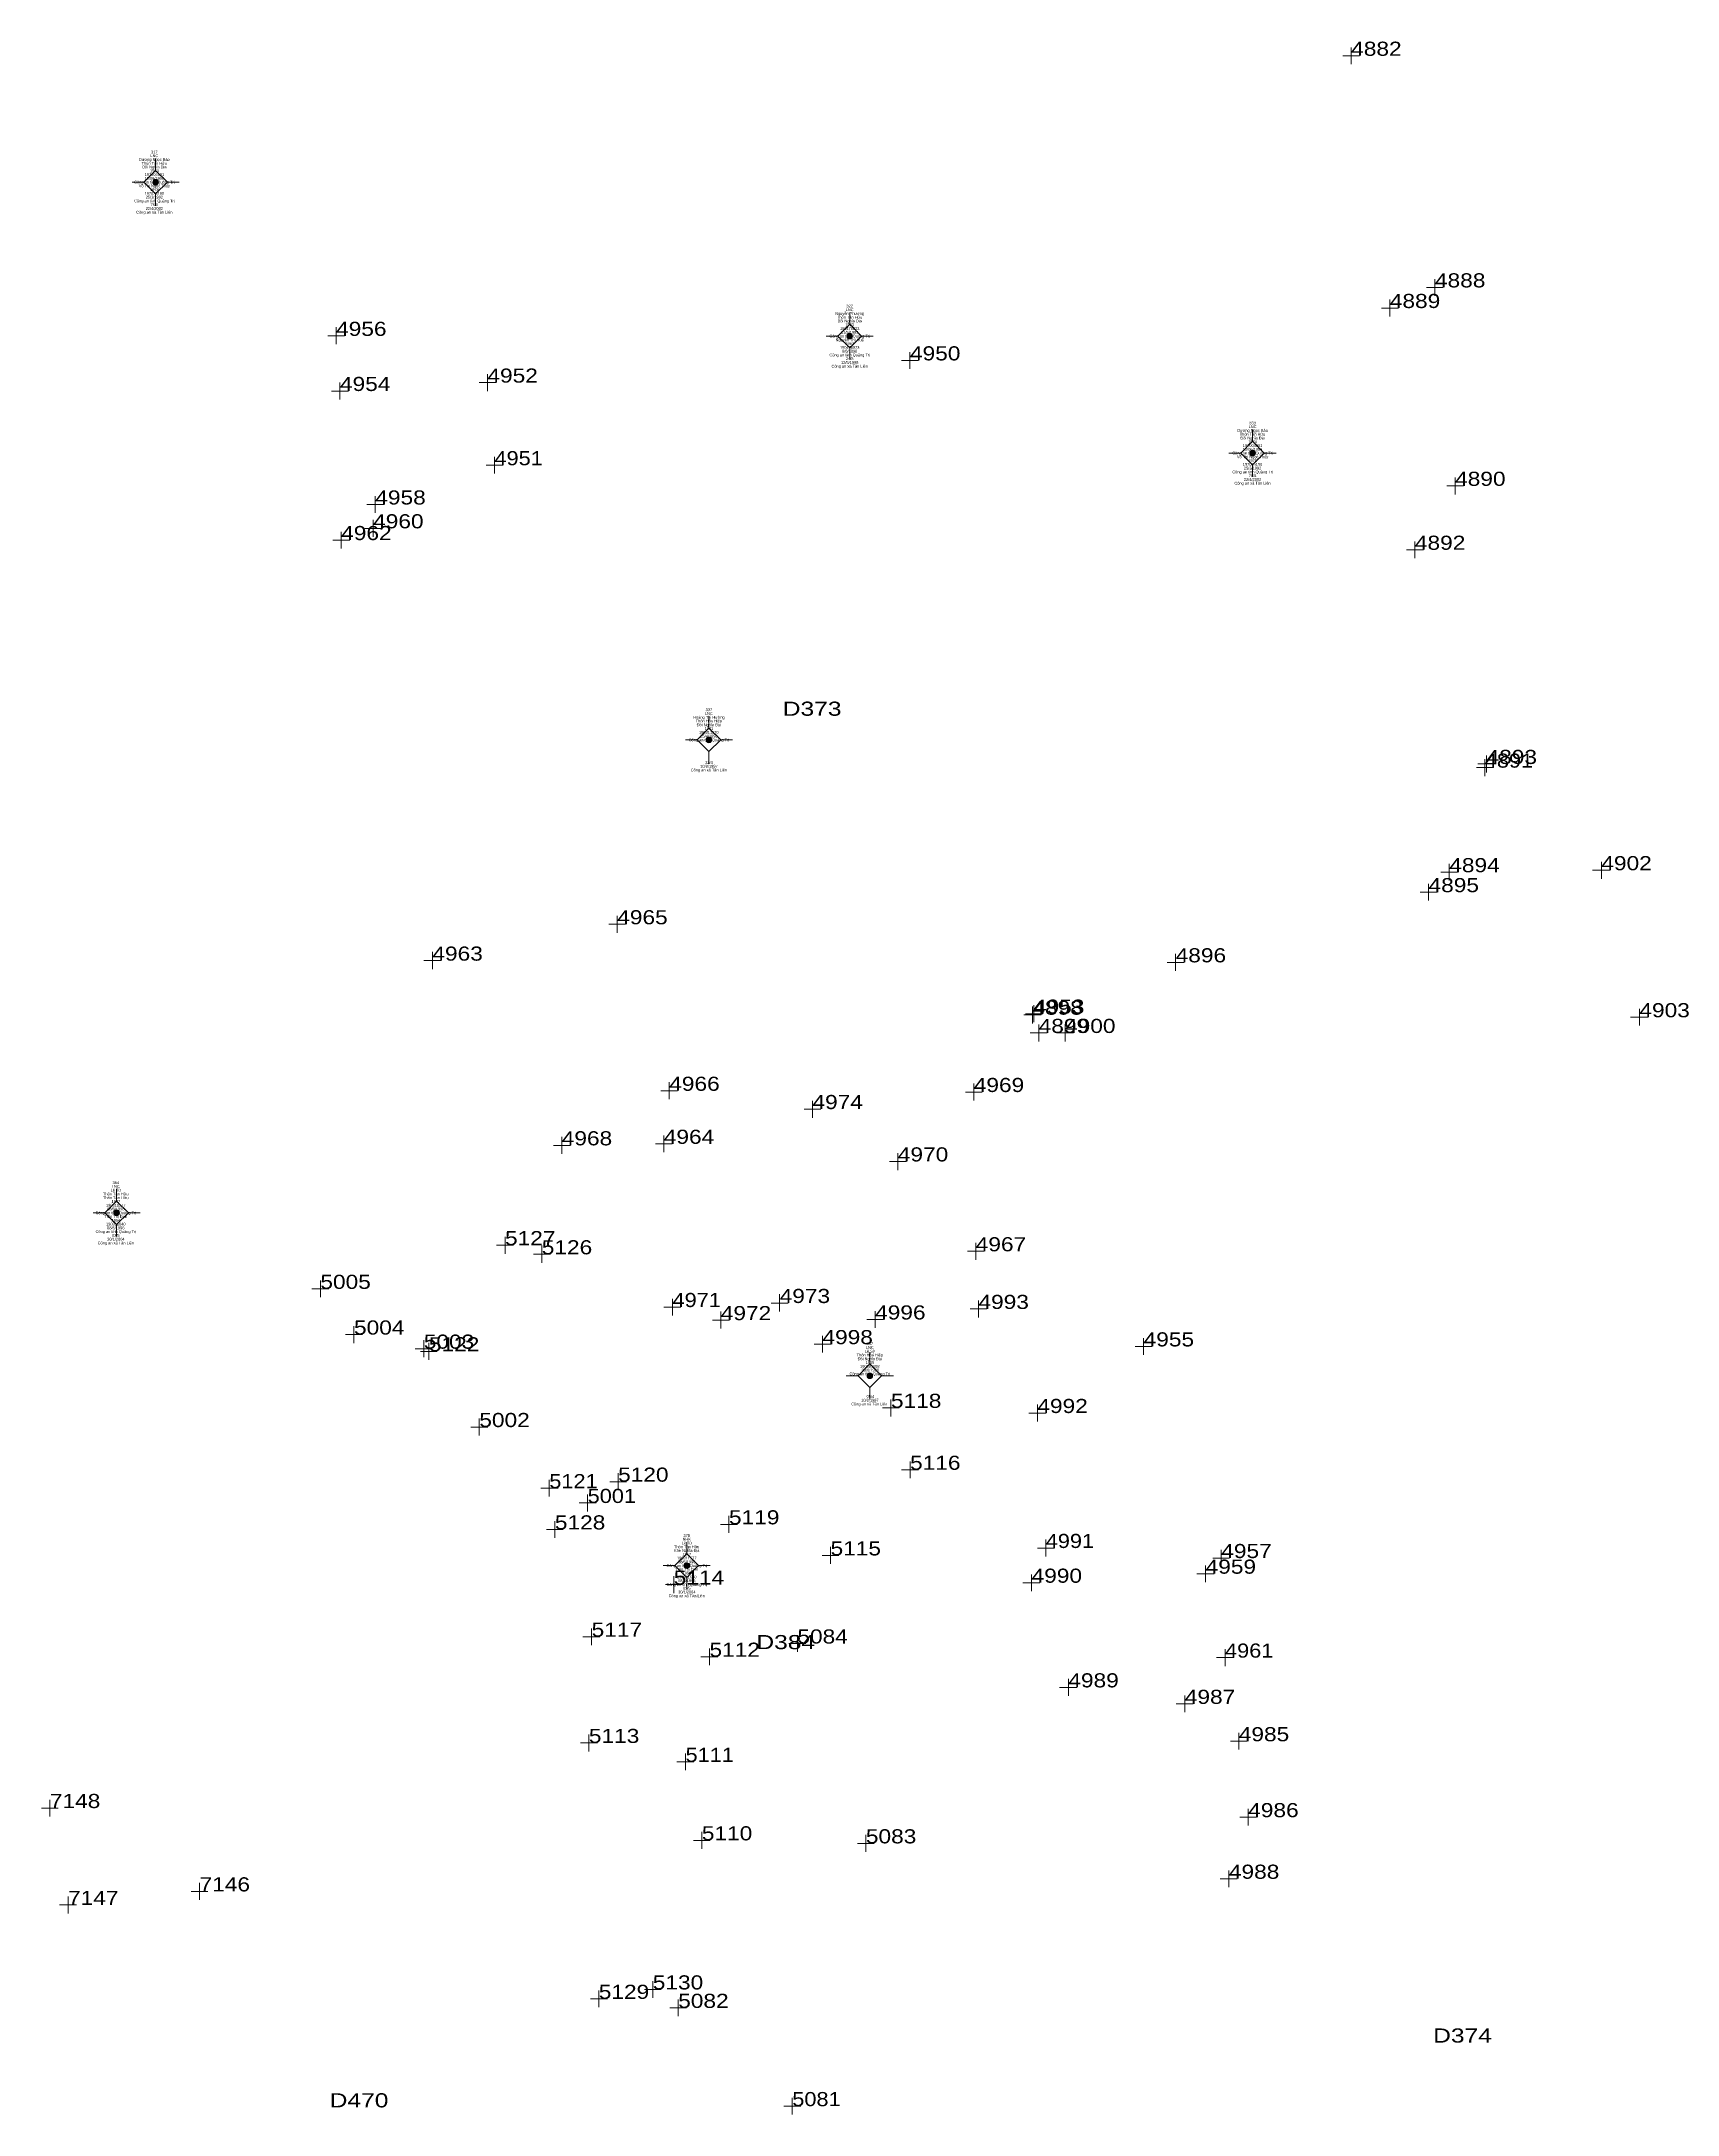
# Model space of a CAD drawing. Header units: metres. Extents: x 548949 to 550221, y 1836732 to 1838051.
# Drawn here: x 549615.2 to 549788.9, y 1837177.2 to 1837397.3 of the extents above; entities that cross this region are included whole.
import ezdxf
from ezdxf.enums import TextEntityAlignment as Align

# ---------------------------------------------------------------- set-up
doc = ezdxf.new("R2010")
doc.units = ezdxf.units.M
doc.header["$LTSCALE"] = 0.12
doc.layers.add('11', color=7, linetype='Continuous', lineweight=13)
doc.layers.add('4', color=7, linetype='Continuous', lineweight=13)
doc.layers.add('15', color=7, linetype='Continuous')
doc.layers.add('5', color=7, linetype='Continuous')

msp = doc.modelspace()

# ---------------------------------------------------------------- hatches: boundary and pattern name
at = {"layer": '11'}
for points in [[(549627.6695, 1837382.33, 1), (549627.0695, 1837382.33, 1)], [(549701.3295, 1837365.99, 1), (549700.7295, 1837365.99, 1)], [(549744.0895, 1837353.57, 1), (549743.4895, 1837353.57, 1)], [(549686.3895, 1837323.12, 1), (549685.7895, 1837323.12, 1)], [(549623.5195, 1837272.91, 1), (549622.9195, 1837272.91, 1)], [(549703.4695, 1837255.61, 1), (549702.8695, 1837255.61, 1)], [(549684.0395, 1837235.45, 1), (549683.4395, 1837235.45, 1)]]:
    msp.add_hatch(color=256, dxfattribs=at).paths.add_polyline_path(points)

# ---------------------------------------------------------------- linework, layer by layer
for p, q in [((549627.37, 1837384.83), (549627.37, 1837383.58)), ((549626.12, 1837382.33), (549624.87, 1837382.33)), ((549629.87, 1837382.33), (549628.62, 1837382.33)), ((549627.37, 1837381.08), (549627.37, 1837379.83)), ((549701.03, 1837368.49), (549701.03, 1837367.24)), ((549699.78, 1837365.99), (549698.53, 1837365.99)), ((549701.03, 1837364.74), (549701.03, 1837363.49)), ((549703.53, 1837365.99), (549702.28, 1837365.99)), ((549743.79, 1837356.07), (549743.79, 1837354.82)), ((549742.54, 1837353.57), (549741.29, 1837353.57)), ((549746.29, 1837353.57), (549745.04, 1837353.57)), ((549743.79, 1837352.32), (549743.79, 1837351.07)), ((549686.09, 1837325.62), (549686.09, 1837324.37)), ((549684.84, 1837323.12), (549683.59, 1837323.12)), ((549688.59, 1837323.12), (549687.34, 1837323.12)), ((549686.09, 1837321.87), (549686.09, 1837320.62)), ((549623.22, 1837275.41), (549623.22, 1837274.16)), ((549621.97, 1837272.91), (549620.72, 1837272.91)), ((549623.22, 1837271.66), (549623.22, 1837270.41)), ((549625.72, 1837272.91), (549624.47, 1837272.91)), ((549703.17, 1837258.11), (549703.17, 1837256.86)), ((549701.92, 1837255.61), (549700.67, 1837255.61)), ((549703.17, 1837254.36), (549703.17, 1837253.11)), ((549705.67, 1837255.61), (549704.42, 1837255.61)), ((549683.74, 1837237.95), (549683.74, 1837236.7)), ((549682.49, 1837235.45), (549681.24, 1837235.45)), ((549683.74, 1837234.2), (549683.74, 1837232.95)), ((549686.24, 1837235.45), (549684.99, 1837235.45))]:
    msp.add_line(p, q, dxfattribs=at)
for points in [[(549627.37, 1837383.58), (549626.12, 1837382.33), (549627.37, 1837381.08), (549628.62, 1837382.33)], [(549701.03, 1837367.24), (549699.78, 1837365.99), (549701.03, 1837364.74), (549702.28, 1837365.99)], [(549743.79, 1837354.82), (549742.54, 1837353.57), (549743.79, 1837352.32), (549745.04, 1837353.57)], [(549686.09, 1837324.37), (549684.84, 1837323.12), (549686.09, 1837321.87), (549687.34, 1837323.12)], [(549623.22, 1837274.16), (549621.97, 1837272.91), (549623.22, 1837271.66), (549624.47, 1837272.91)], [(549703.17, 1837256.86), (549701.92, 1837255.61), (549703.17, 1837254.36), (549704.42, 1837255.61)], [(549683.74, 1837236.7), (549682.49, 1837235.45), (549683.74, 1837234.2), (549684.99, 1837235.45)]]:
    msp.add_lwpolyline(points, close=True, dxfattribs=at)
for centre in [(549627.3695, 1837382.33), (549701.0295, 1837365.99), (549743.7895, 1837353.57), (549686.0895, 1837323.12), (549623.2195, 1837272.91), (549703.1695, 1837255.61), (549683.7395, 1837235.45)]:
    msp.add_circle(centre, 0.3, dxfattribs=at)
at = {"layer": '4'}
for p, q in [((549755.15, 1837395.75), (549753.37, 1837395.75)), ((549754.26, 1837394.86), (549754.26, 1837396.64)), ((549764.04, 1837371.16), (549762.26, 1837371.16)), ((549763.15, 1837370.27), (549763.15, 1837372.05)), ((549759.28, 1837368.97), (549757.47, 1837368.97)), ((549758.36, 1837368.08), (549758.36, 1837369.86)), ((549646.52, 1837365.12), (549646.52, 1837366.94)), ((549647.41, 1837366.01), (549645.63, 1837366.01)), ((549707.43, 1837362.52), (549707.43, 1837364.3)), ((549662.58, 1837360.16), (549662.58, 1837361.94)), ((549708.32, 1837363.41), (549706.54, 1837363.41)), ((549647.82, 1837360.16), (549646.04, 1837360.16)), ((549646.93, 1837359.27), (549646.93, 1837361.05)), ((549663.47, 1837361.05), (549661.69, 1837361.05)), ((549663.33, 1837351.39), (549663.33, 1837353.17)), ((549664.22, 1837352.28), (549662.44, 1837352.28)), ((549765.29, 1837349.16), (549765.29, 1837350.98)), ((549650.68, 1837347.22), (549650.68, 1837349)), ((549766.18, 1837350.09), (549764.4, 1837350.09)), ((549651.57, 1837348.11), (549649.79, 1837348.11)), ((549650.45, 1837344.69), (549650.45, 1837346.47)), ((549647.98, 1837344.33), (549646.17, 1837344.33)), ((549647.06, 1837343.44), (549647.06, 1837345.22)), ((549651.34, 1837345.58), (549649.56, 1837345.58)), ((549761.02, 1837342.41), (549761.02, 1837344.19)), ((549761.94, 1837343.3), (549760.13, 1837343.3)), ((549769.36, 1837320.17), (549767.55, 1837320.17)), ((549769.52, 1837320.56), (549767.7, 1837320.56)), ((549768.44, 1837319.28), (549768.44, 1837321.06)), ((549768.63, 1837319.67), (549768.63, 1837321.45)), ((549765.56, 1837309.07), (549763.78, 1837309.07)), ((549764.67, 1837308.18), (549764.67, 1837309.96)), ((549781.7, 1837309.28), (549779.88, 1837309.28)), ((549780.81, 1837308.36), (549780.81, 1837310.17)), ((549763.4, 1837306.95), (549761.58, 1837306.95)), ((549762.47, 1837306.06), (549762.47, 1837307.84)), ((549676.36, 1837302.65), (549676.36, 1837304.43)), ((549677.25, 1837303.54), (549675.47, 1837303.54)), ((549656.74, 1837298.79), (549656.74, 1837300.6)), ((549735.63, 1837298.61), (549735.63, 1837300.42)), ((549657.63, 1837299.68), (549655.85, 1837299.68)), ((549736.52, 1837299.5), (549734.74, 1837299.5)), ((549721.34, 1837293.94), (549719.53, 1837293.94)), ((549721.52, 1837294.05), (549719.7, 1837294.05)), ((549720.42, 1837293.02), (549720.42, 1837294.83)), ((549720.59, 1837293.16), (549720.59, 1837294.94)), ((549785.74, 1837293.67), (549783.92, 1837293.67)), ((549784.85, 1837292.78), (549784.85, 1837294.56)), ((549721.98, 1837292), (549720.2, 1837292)), ((549721.09, 1837291.11), (549721.09, 1837292.89)), ((549724.78, 1837292), (549723, 1837292)), ((549723.89, 1837291.11), (549723.89, 1837292.92)), ((549682.77, 1837285.86), (549680.99, 1837285.86)), ((549681.88, 1837284.97), (549681.88, 1837286.78)), ((549697.08, 1837283), (549697.08, 1837284.81)), ((549715.09, 1837285.73), (549713.31, 1837285.73)), ((549714.2, 1837284.84), (549714.2, 1837286.62)), ((549697.97, 1837283.92), (549696.19, 1837283.92)), ((549670.47, 1837279.18), (549670.47, 1837280.96)), ((549682.19, 1837280.23), (549680.41, 1837280.23)), ((549681.3, 1837279.34), (549681.3, 1837281.12)), ((549671.4, 1837280.07), (549669.58, 1837280.07)), ((549707.06, 1837278.36), (549705.25, 1837278.36)), ((549706.14, 1837277.44), (549706.14, 1837279.25)), ((549665.34, 1837269.47), (549663.56, 1837269.47)), ((549664.45, 1837268.54), (549664.45, 1837270.36)), ((549668.35, 1837267.61), (549668.35, 1837269.42)), ((549714.41, 1837267.93), (549714.41, 1837269.71)), ((549669.28, 1837268.5), (549667.46, 1837268.5)), ((549715.3, 1837268.82), (549713.52, 1837268.82)), ((549645.74, 1837264.83), (549643.96, 1837264.83)), ((549644.85, 1837263.94), (549644.85, 1837265.72)), ((549683.12, 1837262.9), (549681.3, 1837262.9)), ((549682.23, 1837262.01), (549682.23, 1837263.79)), ((549694.49, 1837263.33), (549692.71, 1837263.33)), ((549693.6, 1837262.44), (549693.6, 1837264.26)), ((549715.59, 1837262.7), (549713.81, 1837262.7)), ((549714.7, 1837261.81), (549714.7, 1837263.59)), ((549648.42, 1837259.06), (549648.42, 1837260.87)), ((549688.28, 1837261.51), (549686.46, 1837261.51)), ((549687.35, 1837260.62), (549687.35, 1837262.44)), ((549704.62, 1837261.58), (549702.84, 1837261.58)), ((549703.73, 1837260.69), (549703.73, 1837262.47)), ((549649.31, 1837259.98), (549647.53, 1837259.98)), ((549656.72, 1837258.48), (549654.9, 1837258.48)), ((549657.26, 1837258.2), (549655.48, 1837258.2)), ((549655.83, 1837257.59), (549655.83, 1837259.4)), ((549656.37, 1837257.31), (549656.37, 1837259.09)), ((549699.06, 1837258.96), (549697.25, 1837258.96)), ((549698.14, 1837258.07), (549698.14, 1837259.85)), ((549733.12, 1837258.72), (549731.34, 1837258.72)), ((549732.23, 1837257.83), (549732.23, 1837259.61)), ((549706.3, 1837252.2), (549704.52, 1837252.2)), ((549705.41, 1837251.28), (549705.41, 1837253.09)), ((549721.88, 1837251.65), (549720.06, 1837251.65)), ((549720.95, 1837250.76), (549720.95, 1837252.54)), ((549662.61, 1837250.16), (549660.83, 1837250.16)), ((549661.72, 1837249.27), (549661.72, 1837251.08)), ((549676.45, 1837243.47), (549676.45, 1837245.25)), ((549708.33, 1837245.62), (549706.52, 1837245.62)), ((549707.44, 1837244.73), (549707.44, 1837246.51)), ((549670.08, 1837243.67), (549668.26, 1837243.67)), ((549669.15, 1837242.78), (549669.15, 1837244.56)), ((549673.22, 1837241.21), (549673.22, 1837242.99)), ((549677.34, 1837244.36), (549675.56, 1837244.36)), ((549674.11, 1837242.1), (549672.33, 1837242.1)), ((549688.22, 1837238.94), (549688.22, 1837240.72)), ((549670.63, 1837239.29), (549668.85, 1837239.29)), ((549669.74, 1837238.4), (549669.74, 1837240.18)), ((549689.11, 1837239.83), (549687.33, 1837239.83)), ((549699.89, 1837236.53), (549698.11, 1837236.53)), ((549699, 1837235.64), (549699, 1837237.46)), ((549722.76, 1837237.32), (549720.95, 1837237.32)), ((549721.84, 1837236.43), (549721.84, 1837238.21)), ((549741.36, 1837236.25), (549739.58, 1837236.25)), ((549740.47, 1837235.32), (549740.47, 1837237.14)), ((549682.36, 1837232.54), (549682.36, 1837234.32)), ((549720.34, 1837232.74), (549720.34, 1837234.52)), ((549739.7, 1837234.59), (549737.88, 1837234.59)), ((549738.81, 1837233.7), (549738.81, 1837235.48)), ((549683.25, 1837233.43), (549681.47, 1837233.43)), ((549721.23, 1837233.63), (549719.42, 1837233.63)), ((549674.53, 1837227.9), (549672.72, 1837227.9)), ((549673.64, 1837227.01), (549673.64, 1837228.79)), ((549695.48, 1837226.29), (549695.48, 1837228.07)), ((549687.04, 1837225.77), (549685.22, 1837225.77)), ((549686.15, 1837224.88), (549686.15, 1837226.66)), ((549696.37, 1837227.18), (549694.59, 1837227.18)), ((549741.8, 1837225.68), (549739.98, 1837225.68)), ((549740.87, 1837224.79), (549740.87, 1837226.57)), ((549724.24, 1837221.63), (549724.24, 1837223.44)), ((549725.13, 1837222.52), (549723.31, 1837222.52)), ((549736.6, 1837219.88), (549736.6, 1837221.66)), ((549737.49, 1837220.77), (549735.68, 1837220.77)), ((549674.28, 1837216.62), (549672.46, 1837216.62)), ((549673.35, 1837215.73), (549673.35, 1837217.51)), ((549743.22, 1837216.8), (549741.44, 1837216.8)), ((549742.33, 1837215.91), (549742.33, 1837217.69)), ((549684.5, 1837214.61), (549682.68, 1837214.61)), ((549683.61, 1837213.72), (549683.61, 1837215.5)), ((549616.14, 1837208.82), (549616.14, 1837210.6)), ((549617.03, 1837209.71), (549615.25, 1837209.71)), ((549744.22, 1837208.74), (549742.44, 1837208.74)), ((549743.33, 1837207.85), (549743.33, 1837209.63)), ((549686.23, 1837206.28), (549684.45, 1837206.28)), ((549685.34, 1837205.39), (549685.34, 1837207.17)), ((549703.64, 1837205.96), (549701.86, 1837205.96)), ((549702.75, 1837205.07), (549702.75, 1837206.86)), ((549632.03, 1837199.97), (549632.03, 1837201.78)), ((549742.17, 1837202.2), (549740.35, 1837202.2)), ((549741.28, 1837201.31), (549741.28, 1837203.09)), ((549618.97, 1837199.42), (549617.18, 1837199.42)), ((549618.07, 1837198.53), (549618.07, 1837200.31)), ((549632.92, 1837200.86), (549631.14, 1837200.86)), ((549674.4, 1837188.56), (549674.4, 1837190.34)), ((549681.02, 1837190.45), (549679.24, 1837190.45)), ((549680.13, 1837189.56), (549680.13, 1837191.34)), ((549675.32, 1837189.45), (549673.51, 1837189.45)), ((549683.72, 1837188.49), (549681.94, 1837188.49)), ((549682.83, 1837187.6), (549682.83, 1837189.38)), ((549695.83, 1837178.06), (549694.05, 1837178.06)), ((549694.94, 1837177.17), (549694.94, 1837178.95))]:
    msp.add_line(p, q, dxfattribs=at)

# ---------------------------------------------------------------- texts
at = {"layer": '15'}
for s, p in [('Dương Ngọc Bảo', (549627.235, 1837384.59)), ('Thôn Tân Hữu', (549627.225, 1837384.19)), ('Đồi Nghĩa Địa', (549627.23, 1837383.79)), ('Công an tỉnh Quảng Trị', (549627.235, 1837382.19)), ('Võ Thị Ngọc Thủy', (549627.235, 1837381.79)), ('Công an tỉnh Quảng Trị', (549627.235, 1837380.19)), ('Công an xã Tân Liên', (549627.23, 1837378.99)), ('197025190', (549627.225, 1837380.99)), ('Nguyễn Phương', (549701.025, 1837368.24)), ('Công an tỉnh Quảng Trị', (549701.035, 1837365.84)), ('Thôn Tân Hữu', (549701.025, 1837367.84)), ('Đồi Nghĩa Địa', (549701.03, 1837367.44)), ('190478833', (549701.025, 1837366.64)), ('11/5/1993', (549701.035, 1837366.24)), ('Công an tỉnh Quảng Trị', (549701.035, 1837363.84)), ('Nguyễn Thị Huệ', (549701.03, 1837365.44)), ('190478873', (549701.025, 1837364.64)), ('Công an xã Tân Liên', (549701.03, 1837362.64)), ('12/5/1998', (549701.035, 1837363.04)), ('Dương Ngọc Bảo', (549743.795, 1837355.82)), ('Thôn Tân Hữu', (549743.785, 1837355.42)), ('Đồi Nghĩa Địa', (549743.79, 1837355.02)), ('Công an tỉnh Quảng Trị', (549743.795, 1837353.42)), ('Võ Thị Ngọc Thủy', (549743.795, 1837353.02)), ('Công an tỉnh Quảng Trị', (549743.795, 1837351.42)), ('197025190', (549743.785, 1837352.22)), ('Công an xã Tân Liên', (549743.79, 1837350.22)), ('Hoàng Thị Hường', (549686.095, 1837325.37)), ('Thôn Hòa Hiệp', (549686.09, 1837324.97)), ('Đồi Nghĩa Địa', (549686.09, 1837324.57)), ('Công an tỉnh Quảng Trị', (549686.095, 1837322.97)), ('190311570', (549686.085, 1837323.77)), ('25/4/1998', (549686.095, 1837323.37)), ('Công an xã Tân Liên', (549686.09, 1837319.77)), ('10/8/1997', (549686.095, 1837320.17)), ('Thôn Tân Hữu', (549623.135, 1837274.76)), ('Thôn Tân Hữu', (549623.135, 1837274.36)), ('190311577', (549623.135, 1837273.56)), ('Lê Tứ', (549623.145, 1837275.16)), ('Công an tỉnh Quảng Trị', (549623.145, 1837272.76)), ('Trần Thị Đơn', (549623.14, 1837272.36)), ('190311640', (549623.135, 1837271.56)), ('Công an tỉnh Quảng Trị', (549623.145, 1837270.76)), ('Công an xã Tân Liên', (549623.14, 1837269.56)), ('30/1/2004', (549623.145, 1837269.96)), ('Lê Sỹ', (549703.165, 1837258.06)), ('Thôn Hòa Hiệp', (549703.17, 1837257.66)), ('Đồi Nghĩa Địa', (549703.17, 1837257.26)), (' Công an tỉnh Quảng Trị ', (549703.17, 1837255.66)), ('Công an xã Tân Liên ', (549703.17, 1837252.46)), ('10/8/1997', (549703.175, 1837252.86)), ('NHK', (549683.74, 1837238.1)), ('Thôn Tân Hữu', (549683.735, 1837237.3)), ('Khe Nghĩa Địa', (549683.735, 1837236.9)), ('190311577', (549683.735, 1837236.1)), ('Lê Tứ', (549683.745, 1837237.7)), ('Công an tỉnh Quảng Trị', (549683.745, 1837235.3)), ('Trần Thị Đơn', (549683.74, 1837234.9)), ('190311640', (549683.735, 1837234.1)), ('Công an tỉnh Quảng Trị', (549683.745, 1837233.3)), ('Công an xã Tân Liên', (549683.74, 1837232.1)), ('30/1/2004', (549683.745, 1837232.5))]:
    msp.add_text(s, height=0.3, dxfattribs=at).set_placement(p, align=Align.CENTER)
for s, width, p in [('1974', 0.95, (549627.235, 1837383.39)), ('LNC', 0.95, (549627.23, 1837384.99)), ('317', 0.95, (549627.23, 1837385.39)), ('10/06/1996', 0.95, (549627.23, 1837382.59)), ('197004091', 0.95, (549627.235, 1837382.99)), ('1978', 0.95, (549627.235, 1837381.39)), ('25/3/1992', 0.95, (549627.23, 1837380.59)), ('22/4/2002', 0.95, (549627.23, 1837379.39)), ('76/5', 0.95, (549627.23, 1837379.79)), ('LNC', 0.95, (549701.03, 1837368.64)), ('322', 0.95, (549701.025, 1837369.04)), ('1963', 0.95, (549701.035, 1837367.04)), ('8/6/1996', 0.95, (549701.03, 1837364.24)), ('1963', 0.95, (549701.035, 1837365.04)), ('24/5', 0.95, (549701.03, 1837363.44)), ('LNC', 0.95, (549743.79, 1837356.22)), ('333', 0.95, (549743.79, 1837356.62)), ('10/06/1996', 0.95, (549743.79, 1837353.82)), ('197004091', 0.95, (549743.795, 1837354.22)), ('1974', 0.95, (549743.795, 1837354.62)), ('1978', 0.95, (549743.795, 1837352.62)), ('25/3/1992', 0.95, (549743.79, 1837351.82)), ('22/4/2002', 0.95, (549743.79, 1837350.62)), ('76/5', 0.95, (549743.79, 1837351.02)), ('337', 0.95, (549686.09, 1837326.17)), ('1941', 0.9, (549686.085, 1837324.17)), ('LNC', 0.95, (549686.09, 1837325.77)), ('32/4', 0.95, (549686.09, 1837320.57)), ('LNC', 0.95, (549623.14, 1837275.56)), ('364', 0.95, (549623.14, 1837275.96)), ('1947', 0.95, (549623.145, 1837273.96)), ('08/6/1996', 0.95, (549623.14, 1837273.16)), ('08/6/1996', 0.95, (549623.14, 1837271.16)), ('1954', 0.95, (549623.145, 1837271.96)), ('03/5', 0.95, (549623.14, 1837270.36)), ('LNC', 0.95, (549703.17, 1837258.46)), ('367', 0.95, (549703.17, 1837258.86)), ('190891092', 0.95, (549703.17, 1837256.46)), (' 08/6/1996', 0.95, (549703.165, 1837256.06)), ('1935', 0.95, (549703.175, 1837256.86)), ('0', 0.9, (549703.17, 1837255.26)), (' 05/4', 0.95, (549703.175, 1837253.26)), ('378', 0.95, (549683.74, 1837238.5)), ('1947', 0.95, (549683.745, 1837236.5)), ('08/6/1996', 0.95, (549683.74, 1837235.7)), ('08/6/1996', 0.95, (549683.74, 1837233.7)), ('1954', 0.95, (549683.745, 1837234.5)), ('03/5', 0.95, (549683.74, 1837232.9))]:
    msp.add_text(s, height=0.3, dxfattribs=dict(at, width=width)).set_placement(p, align=Align.CENTER)
at = {"layer": '5'}
for s, width, p in [('4882', 1.2, (549754.26, 1837395.75)), ('4888', 1.2, (549763.15, 1837371.16)), ('4889', 1.2, (549758.36, 1837368.97)), ('4956', 1.2, (549646.52, 1837366.01)), ('4950', 1.2, (549707.43, 1837363.41)), ('4954', 1.2, (549646.93, 1837360.16)), ('4952', 1.2, (549662.58, 1837361.05)), ('4951', 1.15, (549663.33, 1837352.28)), ('4890', 1.2, (549765.29, 1837350.09)), ('4958', 1.2, (549650.68, 1837348.11)), ('4960', 1.2, (549650.45, 1837345.58)), ('4962', 1.2, (549647.06, 1837344.33)), ('4892', 1.2, (549761.02, 1837343.3)), ('D373 ', 1.3, (549693.93, 1837325.68)), ('4893', 1.2, (549768.63, 1837320.56)), ('4891', 1.15, (549768.44, 1837320.17)), ('4894', 1.2, (549764.67, 1837309.07)), ('4902', 1.2, (549780.81, 1837309.28)), ('4895', 1.2, (549762.47, 1837306.95)), ('4965', 1.2, (549676.36, 1837303.54)), ('4963', 1.2, (549656.74, 1837299.68)), ('4896', 1.2, (549735.63, 1837299.5)), ('4898', 1.2, (549720.42, 1837293.94)), ('4953', 1.2, (549720.59, 1837294.05)), ('4899', 1.2, (549721.09, 1837292)), ('4900', 1.2, (549723.89, 1837292)), ('4903', 1.2, (549784.85, 1837293.67)), ('4966', 1.2, (549681.88, 1837285.86)), ('4969', 1.2, (549714.2, 1837285.73)), ('4974', 1.2, (549697.08, 1837283.92)), ('4968', 1.2, (549670.47, 1837280.07)), ('4964', 1.2, (549681.3, 1837280.23)), ('4970', 1.2, (549706.14, 1837278.36)), ('5127', 1.2, (549664.45, 1837269.47)), ('5126', 1.2, (549668.35, 1837268.5)), ('4967', 1.2, (549714.41, 1837268.82)), ('5005', 1.2, (549644.85, 1837264.83)), ('4973', 1.2, (549693.6, 1837263.33)), ('4971', 1.15, (549682.23, 1837262.9)), ('4972', 1.2, (549687.35, 1837261.51)), ('4996', 1.2, (549703.73, 1837261.58)), ('4993', 1.2, (549714.7, 1837262.7)), ('5004', 1.2, (549648.42, 1837259.98)), ('4998', 1.2, (549698.14, 1837258.96)), ('5003', 1.2, (549655.83, 1837258.48)), ('5122', 1.2, (549656.37, 1837258.2)), ('4955', 1.2, (549732.23, 1837258.72)), ('5002', 1.2, (549661.72, 1837250.16)), ('5118', 1.2, (549705.41, 1837252.2)), ('4992', 1.2, (549720.95, 1837251.65)), ('5121', 1.15, (549669.15, 1837243.67)), ('5120', 1.2, (549676.45, 1837244.36)), ('5116', 1.2, (549707.44, 1837245.62)), ('5001', 1.15, (549673.22, 1837242.1)), ('5128', 1.2, (549669.74, 1837239.29)), ('5119', 1.2, (549688.22, 1837239.83)), ('4991', 1.15, (549721.84, 1837237.32)), ('5115', 1.2, (549699, 1837236.53)), ('4957', 1.2, (549740.47, 1837236.25)), ('5114', 1.2, (549682.36, 1837233.43)), ('4990', 1.2, (549720.34, 1837233.63)), ('4959', 1.2, (549738.81, 1837234.59)), ('5117', 1.2, (549673.64, 1837227.9)), ('D384 ', 1.3, (549691.13, 1837226.58)), ('5084', 1.2, (549695.48, 1837227.18)), ('5112', 1.2, (549686.15, 1837225.77)), ('4961', 1.15, (549740.87, 1837225.68)), ('4989', 1.2, (549724.24, 1837222.52)), ('4987', 1.2, (549736.6, 1837220.77)), ('5113', 1.2, (549673.35, 1837216.62)), ('4985', 1.2, (549742.33, 1837216.8)), ('5111', 1.15, (549683.61, 1837214.61)), ('7148', 1.2, (549616.14, 1837209.71)), ('4986', 1.2, (549743.33, 1837208.74)), ('5110', 1.2, (549685.34, 1837206.28)), ('5083', 1.2, (549702.75, 1837205.96)), ('4988', 1.2, (549741.28, 1837202.2)), ('7146', 1.2, (549632.03, 1837200.86)), ('7147', 1.2, (549618.07, 1837199.42)), ('5129', 1.2, (549674.4, 1837189.45)), ('5130', 1.2, (549680.13, 1837190.45)), ('5082', 1.2, (549682.83, 1837188.49)), ('D374 ', 1.3, (549762.96, 1837184.81)), ('D470 ', 1.3, (549645.84, 1837177.93)), ('5081', 1.15, (549694.94, 1837178.06))]:
    msp.add_text(s, height=1.5, dxfattribs=dict(at, width=width)).set_placement(p)

doc.saveas('drawing.dxf')
